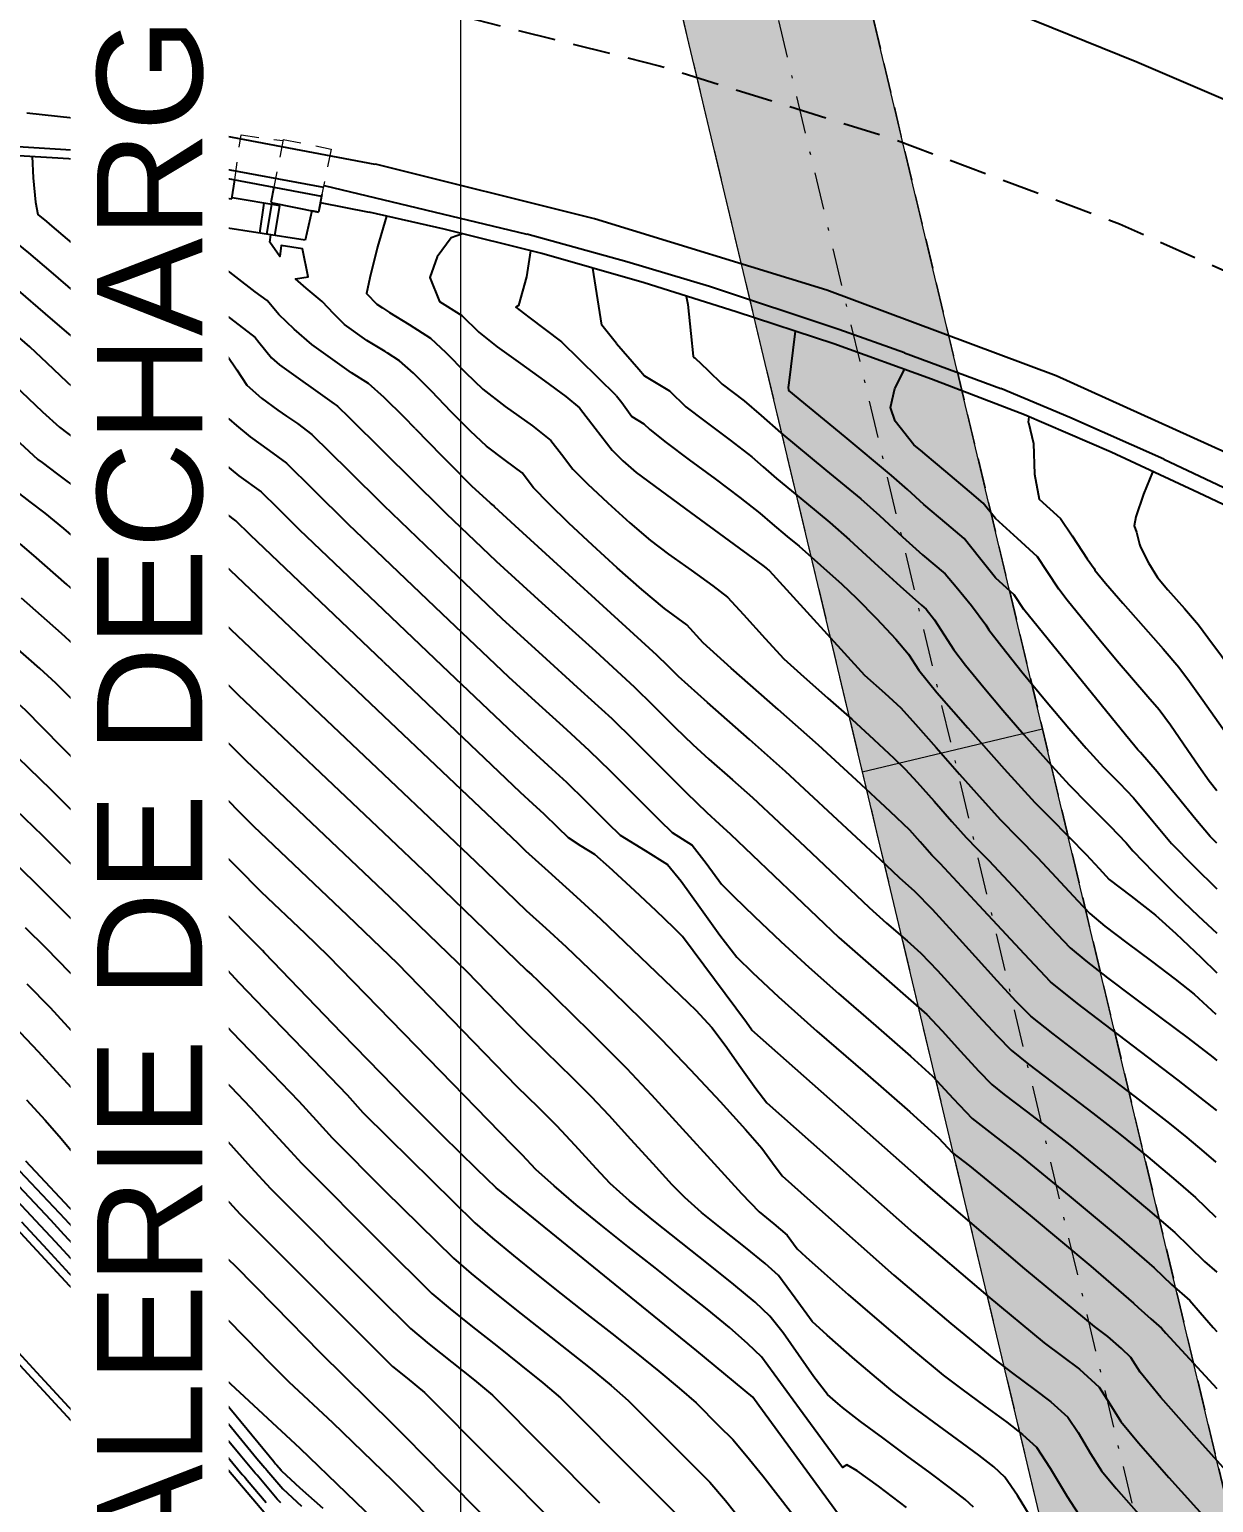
# Model space of a CAD drawing. Extents: x 61466 to 63015, y 108404 to 110397.
# Drawn here: x 62435.67 to 62475.03, y 109155.34 to 109204.29 of the extents above; entities that cross this region are included whole.
import ezdxf
from ezdxf import colors
from ezdxf.entities.mleader import LeaderData, LeaderLine
from ezdxf.math import Vec2, Vec3

# ---------------------------------------------------------------- set-up
doc = ezdxf.new("R2010")
doc.units = 0
doc.header["$LTSCALE"] = 1.000015
doc.header["$MEASUREMENT"] = 0
for name, pattern in [('DOT', [0.55, 0.3, -0.25]), ('NASCOSTA', [9.525, 6.35, -3.175]), ('TRATTEGGIATA', [0.75, 0.5, -0.25]), ('TRATTEGGIATA2', [0.375, 0.25, -0.125]), ('TRATTOPUNTO2', [0.5, 0.25, -0.125, 0, -0.125])]:
    doc.linetypes.add(name, pattern=pattern)
for name, color, linetype in [('Bâti', 7, 'Continuous'), ('coordinate', 2, 'Continuous'), ('Couronnement', 7, 'Continuous'), ('curve livello 5m', 7, 'Continuous'), ('LIN010TR', 2, 'NASCOSTA'), ('LIN025CO', 7, 'Continuous'), ('Per+Mod Surf', 7, 'Continuous'), ('Strade', 7, 'Continuous'), ('TRATTCOLO-32', 255, 'Continuous')]:
    doc.layers.add(name, color=color, linetype=linetype)
doc.layers.add('Colori bordi', color=5, linetype='Continuous', plot=False)
doc.layers.add('no_plot', color=5, linetype='Continuous', plot=False)
doc.layers.add('LINCOLOVERDE-025', color=80, linetype='Continuous', lineweight=25)
doc.layers.add('LINE035', color=1, linetype='Continuous', lineweight=35)
doc.styles.add('ARIAL', font='arial.ttf')

# ---------------------------------------------------------------- blocks, each defined once
blk = doc.blocks.new('CONTORNO')
at = {"layer": 'Colori bordi', "lineweight": 0, "ltscale": 2}
blk.add_line((-2.996, -0.714), (2.996, 0.714), dxfattribs=at)
at = {"layer": 'Colori bordi', "lineweight": 0, "ltscale": 2, "flags": 128}
for points in [[(-22.578, 81.44), (16.586, -82.868), (15.866, -82.007), (19.27, -96.287), (18.407, -96.98), (19.153, -100.108)], [(28.44, -103.877), (26.165, -94.334), (26.165, -94.334), (25.446, -93.474), (-6.877, 42.135)]]:
    blk.add_lwpolyline(points, dxfattribs=at)

msp = doc.modelspace()

# ---------------------------------------------------------------- hatches: boundary and pattern name
at = {"layer": 'LINCOLOVERDE-025', "linetype": 'Continuous', "lineweight": 0}
h = msp.add_hatch(color=256, dxfattribs=at)
h.dxf.hatch_style = 1
h.paths.add_polyline_path([(62469.347, 109181.053), (62466.351, 109180.339), (62478.858, 109127.863), (62481.854, 109128.577)])
h.paths.add_polyline_path([(62466.351, 109180.339), (62463.354, 109179.625), (62475.862, 109127.149), (62478.858, 109127.863)])
h.paths.add_polyline_path([(62454.447, 109230.282), (62451.45, 109229.568), (62463.354, 109179.625), (62466.351, 109180.339)])
h.paths.add_polyline_path([(62457.443, 109230.996), (62454.447, 109230.282), (62466.351, 109180.339), (62469.347, 109181.053)])

# ---------------------------------------------------------------- linework, layer by layer
at = {"layer": 'Bâti', "linetype": 'Continuous'}
for p, q in [((62442.406, 109198.657), (62442.496, 109199.292)), ((62443.795, 109199.049), (62443.694, 109198.542)), ((62445.471, 109199.108), (62452.208, 109197.492)), ((62441.983, 109197.727), (62442.135, 109198.699)), ((62442.135, 109198.699), (62442.406, 109198.657)), ((62443.992, 109198.427), (62442.411, 109198.692)), ((62443.327, 109197.521), (62443.48, 109198.513)), ((62443.569, 109197.487), (62443.736, 109198.47)), ((62443.694, 109198.542), (62445.279, 109198.22)), ((62443.825, 109197.443), (62443.992, 109198.427)), ((62445.397, 109198.802), (62445.279, 109198.22)), ((62445.34, 109198.544), (62446.968, 109198.214)), ((62445.065, 109198.264), (62444.844, 109197.288)), ((62449.463, 109197.651), (62446.968, 109198.214)), ((62444.844, 109197.288), (62441.983, 109197.727)), ((62452.702, 109196.841), (62449.463, 109197.651)), ((62455.527, 109196.569), (62452.208, 109197.492)), ((62456.109, 109195.87), (62452.702, 109196.841)), ((62458.277, 109195.745), (62455.527, 109196.569)), ((62459.162, 109194.911), (62456.109, 109195.87)), ((62462.579, 109194.315), (62458.277, 109195.745)), ((62462.409, 109193.84), (62459.162, 109194.911)), ((62464.761, 109193.547), (62462.579, 109194.315)), ((62465.657, 109192.669), (62462.409, 109193.84)), ((62464.761, 109193.547), (62467.958, 109192.358)), ((62468.753, 109191.482), (62465.657, 109192.669)), ((62470.259, 109191.391), (62467.958, 109192.358)), ((62471.632, 109190.246), (62468.753, 109191.482)), ((62473.379, 109190.015), (62470.259, 109191.391)), ((62474.532, 109188.892), (62471.632, 109190.246)), ((62473.379, 109190.015), (62476.909, 109188.343)), ((62477.316, 109187.568), (62474.532, 109188.892)), ((62443.681, 109150.889), (62427.582, 109168.294)), ((62428.016, 109168.242), (62435.91, 109159.672)), ((62435.91, 109159.672), (62443.657, 109151.297))]:
    msp.add_line(p, q, dxfattribs=at)
at = {"layer": 'coordinate', "linetype": 'Continuous', "lineweight": 0}
msp.add_line((62450, 109333.555), (62450, 108959.046), dxfattribs=at)
at = {"layer": 'Couronnement', "linetype": 'Continuous'}
for p, q in [((62441.599, 109200.854), (62435.588, 109201.508)), ((62447.171, 109199.806), (62441.599, 109200.854)), ((62432.906, 109200.545), (62437.954, 109200.24)), ((62432.888, 109200.246), (62437.918, 109199.942)), ((62437.918, 109199.942), (62441.684, 109199.444)), ((62437.954, 109200.24), (62441.723, 109199.742)), ((62441.684, 109199.444), (62445.387, 109198.751)), ((62441.739, 109199.739), (62445.446, 109199.045))]:
    msp.add_line(p, q, dxfattribs=at)
at = {"layer": 'curve livello 5m', "color": 2, "flags": 128}
for points in [[(62425.209, 109200.084), (62425.303, 109199.443), (62425.618, 109198.741), (62425.929, 109198.413), (62426.521, 109197.855), (62427.216, 109197.234), (62427.216, 109197.234), (62432.928, 109192.679), (62433.982, 109191.847), (62434.62, 109191.259), (62435.355, 109190.556), (62435.955, 109190.006), (62435.955, 109190.006), (62436.1, 109189.897)], [(62435.76, 109200.073), (62435.799, 109199.361), (62435.875, 109198.547), (62435.95, 109198.139), (62435.95, 109198.139), (62436.237, 109197.908), (62436.418, 109197.753), (62437.442, 109196.894), (62438.4, 109196.099), (62439.145, 109195.487), (62439.533, 109195.179), (62439.533, 109195.179), (62440.049, 109194.838), (62440.787, 109194.381), (62441.559, 109193.903), (62442.181, 109193.501), (62442.181, 109193.501), (62442.243, 109193.456), (62442.565, 109192.977), (62442.9, 109192.47), (62442.9, 109192.47), (62443.389, 109192.041), (62443.933, 109191.643), (62444.215, 109191.446)], [(62450.074, 109197.498), (62449.697, 109197.367), (62449.223, 109196.74), (62448.983, 109196.046), (62448.983, 109196.046), (62449.299, 109195.251), (62450.042, 109194.787), (62450.611, 109194.228), (62451.218, 109193.75), (62451.992, 109193.187), (62452.798, 109192.612), (62453.5, 109192.096), (62453.961, 109191.714), (62453.961, 109191.714), (62454.48, 109191.043), (62455.042, 109190.307), (62455.042, 109190.307), (62455.403, 109189.956), (62455.846, 109189.566), (62455.846, 109189.566), (62457.652, 109188.236), (62460.047, 109186.48), (62460.047, 109186.48), (62460.208, 109186.358), (62460.214, 109186.352), (62460.223, 109186.345), (62460.229, 109186.34), (62460.261, 109186.311), (62460.38, 109186.183), (62463.435, 109182.835), (62464.106, 109182.24), (62464.635, 109181.747), (62465.129, 109181.211), (62465.818, 109180.433), (62466.591, 109179.55), (62467.34, 109178.701), (62467.955, 109178.023), (62467.955, 109178.023), (62468.535, 109177.433), (62469.182, 109176.775), (62469.182, 109176.775), (62469.798, 109176.116), (62470.506, 109175.348), (62470.917, 109174.914), (62470.917, 109174.914), (62471.423, 109174.499), (62472.15, 109173.945), (62472.972, 109173.331), (62473.759, 109172.735), (62474.385, 109172.235), (62474.385, 109172.235), (62475.109, 109171.565)], [(62475.143, 109178.986), (62474.887, 109179.311), (62474.542, 109179.804), (62474.04, 109180.541), (62473.604, 109181.171), (62473.222, 109181.685), (62472.854, 109182.117), (62472.304, 109182.749), (62471.835, 109183.295), (62471.835, 109183.295), (62471.235, 109184.019), (62470.648, 109184.735), (62470.168, 109185.331), (62469.886, 109185.695), (62469.506, 109186.277), (62469.18, 109186.769), (62468.512, 109187.378), (62467.783, 109188.035), (62467.372, 109188.551), (62466.923, 109188.938), (62466.131, 109189.598), (62465.45, 109190.174), (62465.36, 109190.255), (62465.073, 109190.492), (62464.454, 109191.271), (62464.301, 109191.727), (62464.444, 109192.357), (62464.764, 109192.991)], [(62444.215, 109191.446), (62444.579, 109191.192), (62445.055, 109190.837), (62445.055, 109190.837), (62446.268, 109189.645), (62447.443, 109188.484)], [(62436.1, 109189.897), (62436.611, 109189.51), (62437.344, 109188.96), (62437.344, 109188.96), (62438.241, 109188.209), (62439.476, 109187.149), (62439.476, 109187.149), (62440.149, 109186.557), (62440.609, 109186.142), (62440.609, 109186.142), (62441.105, 109185.644), (62441.785, 109184.945), (62442.373, 109184.351), (62442.373, 109184.351), (62447.443, 109179.544)], [(62463.203, 109154.086), (62459.92, 109158.562), (62459.716, 109158.84), (62457.86, 109160.38), (62451.188, 109165.804), (62450.541, 109166.423), (62449.42, 109167.526), (62448.161, 109168.782), (62447.795, 109169.159), (62446.058, 109170.94), (62443.491, 109173.605), (62443.419, 109173.684), (62440.39, 109176.746), (62435.533, 109181.678), (62435.157, 109182.013), (62431.394, 109185.173), (62429.825, 109186.494), (62428.69, 109187.389), (62427.817, 109188.086), (62427.61, 109188.276)], [(62447.443, 109188.484), (62449.383, 109186.619)], [(62449.383, 109186.619), (62451.392, 109184.705), (62451.392, 109184.705), (62452.595, 109183.606), (62454.006, 109182.329), (62455.029, 109181.39), (62455.029, 109181.39), (62455.765, 109180.671), (62456.651, 109179.786), (62457.516, 109178.922), (62458.189, 109178.268), (62458.189, 109178.268), (62458.605, 109177.899), (62458.973, 109177.556), (62462.581, 109174.122), (62463.283, 109173.498), (62464.16, 109172.737), (62464.976, 109172.026), (62465.498, 109171.555), (62465.498, 109171.555), (62466.014, 109171.016), (62466.627, 109170.339), (62467.216, 109169.69), (62467.661, 109169.234), (62467.661, 109169.234), (62468.074, 109168.905), (62468.804, 109168.347), (62469.611, 109167.732), (62470.252, 109167.233), (62470.252, 109167.233), (62471.543, 109166.178), (62472.838, 109165.096), (62473.748, 109164.31), (62473.748, 109164.31), (62474.225, 109163.85), (62474.737, 109163.354), (62474.737, 109163.354), (62475.143, 109162.998)], [(62447.443, 109179.544), (62449.383, 109177.705)], [(62449.383, 109177.705), (62450.498, 109176.647), (62452.187, 109175.013), (62452.834, 109174.423), (62453.513, 109173.806), (62453.513, 109173.806), (62455.067, 109172.323), (62455.067, 109172.323), (62456.023, 109171.388), (62456.672, 109170.741), (62456.672, 109170.741), (62457.645, 109169.722), (62458.633, 109168.664), (62459.477, 109167.738), (62460.023, 109167.114), (62460.023, 109167.114), (62460.375, 109166.629), (62460.692, 109166.198), (62460.692, 109166.198), (62461.937, 109165.095), (62464.411, 109162.903), (62466.297, 109161.297), (62467.726, 109160.113), (62467.726, 109160.113), (62468.349, 109159.643), (62469.085, 109159.103), (62469.627, 109158.69), (62469.627, 109158.69), (62470.191, 109158.177), (62470.53, 109157.667), (62470.939, 109156.974), (62471.313, 109156.396), (62471.313, 109156.396), (62471.796, 109155.814), (62472.625, 109154.871)], [(62435.586, 109172.583), (62436.358, 109171.788), (62436.358, 109171.788), (62437.184, 109170.893), (62438.259, 109169.711), (62439.184, 109168.706), (62439.184, 109168.706), (62439.818, 109168.048), (62440.754, 109167.028), (62441.843, 109165.829), (62442.668, 109164.934), (62442.668, 109164.934), (62447.744, 109159.862)], [(62435.128, 109166.054), (62436.37, 109164.736), (62436.814, 109164.254), (62437.26, 109163.771), (62438.443, 109162.514), (62438.912, 109162.006), (62439.27, 109161.584), (62439.315, 109161.531), (62439.338, 109161.505), (62439.36, 109161.478), (62439.45, 109161.372), (62440.762, 109159.78), (62440.92, 109159.594), (62440.999, 109159.501), (62441.039, 109159.454), (62441.078, 109159.408), (62441.236, 109159.221), (62441.395, 109159.035), (62441.434, 109158.988), (62441.474, 109158.942), (62441.553, 109158.849), (62441.711, 109158.662), (62441.79, 109158.568), (62443.236, 109156.809), (62443.302, 109156.731), (62443.434, 109156.575), (62443.5, 109156.498), (62443.533, 109156.459), (62443.566, 109156.42), (62443.831, 109156.108), (62443.897, 109156.03), (62443.964, 109155.951), (62444.03, 109155.875), (62444.096, 109155.803), (62444.721, 109155.227)], [(62447.744, 109159.862), (62448.225, 109159.471), (62448.809, 109158.996), (62448.809, 109158.996), (62453.306, 109154.484), (62456.029, 109151.773), (62456.516, 109151.162), (62457.013, 109150.539), (62457.013, 109150.539), (62458.328, 109149.201), (62459.562, 109147.946), (62460.102, 109147.289), (62460.774, 109146.469), (62460.774, 109146.469), (62462.187, 109144.826), (62463.53, 109143.266), (62465.643, 109140.809), (62465.854, 109140.563), (62466.049, 109140.336), (62467.663, 109138.632)]]:
    msp.add_lwpolyline(points, dxfattribs=at)
at = {"layer": 'LIN010TR', "linetype": 'TRATTOPUNTO2', "lineweight": 0, "ltscale": 5, "flags": 128}
msp.add_lwpolyline([(62455.145, 109227.352), (62484.936, 109102.366)], dxfattribs=at)
at = {"layer": 'LIN025CO', "linetype": 'TRATTEGGIATA', "lineweight": 0, "ltscale": 2}
for p, q in [((62445.642, 109280.503), (62491.953, 109086.211)), ((62439.65, 109279.075), (62483.092, 109096.816))]:
    msp.add_line(p, q, dxfattribs=at)
at = {"layer": 'LIN025CO', "linetype": 'DOT', "lineweight": 0, "ltscale": 2}
for p, q in [((62442.496, 109199.292), (62442.707, 109200.785)), ((62442.707, 109200.785), (62444.097, 109200.599)), ((62444.111, 109200.638), (62443.795, 109199.049)), ((62444.111, 109200.638), (62445.704, 109200.314)), ((62445.704, 109200.314), (62445.397, 109198.802))]:
    msp.add_line(p, q, dxfattribs=at)
at = {"layer": 'no_plot'}
for p, q in [((62443.175, 109195.568), (62441.346, 109196.994)), ((62454.696, 109194.466), (62454.406, 109196.356)), ((62441.346, 109195.465), (62443.175, 109194.057)), ((62455.193, 109193.858), (62454.696, 109194.466)), ((62455.193, 109192.112), (62453.364, 109193.915))]:
    msp.add_line(p, q, dxfattribs=at)
at = {"layer": 'no_plot', "flags": 128}
for points in [[(62427.076, 109200.222), (62427.22, 109199.128), (62427.235, 109199.012), (62427.239, 109198.938), (62428.202, 109198.182), (62433.776, 109193.736), (62434.073, 109193.502), (62434.679, 109192.95), (62435.4, 109192.262), (62436.107, 109191.589), (62436.671, 109191.079), (62437.185, 109190.685), (62437.81, 109190.223)], [(62433.091, 109200.234), (62433.111, 109200.189), (62433.264, 109199.669), (62433.266, 109198.938), (62433.195, 109198.843), (62434.082, 109198.128), (62435.647, 109196.867), (62436.384, 109196.235), (62437.191, 109195.542), (62437.9, 109194.948), (62438.502, 109194.451), (62438.817, 109194.198), (62439.472, 109193.781), (62440.2, 109193.322), (62440.95, 109192.788), (62441.387, 109192.445), (62441.82, 109191.796), (62442.297, 109191.35), (62442.559, 109191.129)], [(62438.192, 109199.906), (62438.207, 109199.752), (62438.616, 109197.841), (62438.706, 109197.435), (62438.991, 109197.153), (62439.562, 109196.681), (62440.248, 109196.16), (62440.799, 109195.81), (62441.346, 109195.465)], [(62441.346, 109196.994), (62441.215, 109197.197), (62441.172, 109197.652), (62441.203, 109197.858), (62441.09, 109198.558), (62440.873, 109199.294), (62440.873, 109199.294), (62440.709, 109199.573)], [(62447.541, 109198.085), (62447.239, 109197.062), (62446.984, 109196.032), (62446.882, 109195.514), (62447.223, 109195.166), (62447.405, 109195.036), (62447.645, 109194.888)], [(62447.559, 109193.545), (62447.495, 109193.585), (62446.892, 109193.959), (62446.892, 109193.959), (62446.142, 109194.492), (62445.795, 109194.844), (62445.401, 109195.247), (62445.401, 109195.247), (62444.877, 109195.69), (62444.518, 109196.004), (62444.518, 109196.004), (62444.938, 109196.071), (62444.75, 109197.003), (62444.039, 109197.117), (62444.001, 109196.742), (62443.665, 109197.223), (62443.701, 109197.463), (62443.701, 109197.464)], [(62452.324, 109196.936), (62452.196, 109196.068), (62451.932, 109195.117), (62451.846, 109195.058), (62452.278, 109194.733), (62453.364, 109193.915)], [(62434.994, 109195.876), (62435.057, 109195.825), (62436.444, 109194.636), (62437.963, 109193.331), (62438.102, 109193.216), (62438.219, 109193.142), (62439.218, 109192.439), (62440.074, 109191.807), (62440.531, 109191.435), (62440.739, 109191.123), (62441.032, 109190.838)], [(62447.465, 109192.066), (62446.946, 109192.528), (62446.946, 109192.528), (62446.379, 109192.882), (62445.677, 109193.381), (62445.062, 109193.818), (62444.471, 109194.328), (62443.959, 109194.817), (62443.959, 109194.817), (62443.58, 109195.284), (62443.175, 109195.568)], [(62457.5, 109195.433), (62457.561, 109195.156), (62457.655, 109194.183), (62457.739, 109193.434), (62457.773, 109193.394), (62457.792, 109193.383), (62458.222, 109192.972), (62458.703, 109192.505), (62459.431, 109191.951), (62459.996, 109191.458), (62460.652, 109190.882), (62462.143, 109189.65), (62463.308, 109188.689), (62463.925, 109188.136), (62464.699, 109187.43), (62465.364, 109186.832), (62466.108, 109186.204), (62466.482, 109185.774), (62466.983, 109185.144), (62467.462, 109184.505), (62467.563, 109184.346), (62467.994, 109183.785), (62468.664, 109182.95), (62469.449, 109181.994), (62470.223, 109181.071), (62470.802, 109180.41), (62471.38, 109179.774), (62471.902, 109179.244), (62472.372, 109178.764), (62473.028, 109177.971), (62473.638, 109177.239), (62474.373, 109176.485), (62475.143, 109175.734)], [(62447.645, 109194.888), (62448.296, 109194.484), (62449.01, 109194.034), (62449.517, 109193.555), (62450.167, 109192.888), (62450.74, 109192.335), (62451.492, 109191.761), (62452.39, 109191.118), (62453.006, 109190.634), (62453.358, 109190.179), (62453.738, 109189.682), (62454.222, 109189.19), (62454.894, 109188.556), (62455.631, 109187.891), (62456.315, 109187.306), (62456.915, 109186.852), (62457.667, 109186.318), (62458.385, 109185.808), (62458.879, 109185.422), (62459.414, 109184.855), (62460.125, 109184.049), (62460.749, 109183.373), (62461.299, 109182.879), (62462.217, 109182.072), (62463.005, 109181.372), (62463.746, 109180.693), (62464.405, 109180.08), (62464.785, 109179.715), (62465.184, 109179.279), (62465.742, 109178.645), (62466.329, 109177.977), (62466.814, 109177.439), (62467.168, 109177.079), (62467.564, 109176.677), (62468.523, 109175.649), (62469.626, 109174.455), (62470.266, 109173.778), (62470.784, 109173.343), (62471.508, 109172.781), (62472.365, 109172.135), (62473.282, 109171.45), (62474.187, 109170.77), (62475.006, 109170.14), (62475.143, 109170.03)], [(62439.515, 109190.549), (62438.905, 109191.011), (62438.023, 109191.663), (62437.386, 109192.152), (62437.386, 109192.152), (62436.929, 109192.572), (62436.261, 109193.203), (62435.683, 109193.74), (62435.683, 109193.74), (62435.111, 109194.239), (62434.994, 109194.338)], [(62443.175, 109194.057), (62443.3, 109193.904), (62443.724, 109193.377), (62443.981, 109193.144), (62445.806, 109191.848), (62445.866, 109191.805), (62445.914, 109191.775), (62445.919, 109191.771)], [(62475.143, 109177.254), (62474.924, 109177.477), (62474.924, 109177.477), (62474.44, 109178.039), (62473.81, 109178.816), (62473.159, 109179.62), (62472.61, 109180.267), (62472.61, 109180.267), (62472.521, 109180.357), (62472.417, 109180.474), (62472.107, 109180.856), (62468.724, 109185.02), (62468.408, 109185.502), (62467.782, 109186.069), (62467.252, 109186.737), (62466.74, 109187.378), (62466.74, 109187.378), (62466.164, 109187.867), (62465.407, 109188.503), (62465.407, 109188.503), (62464.857, 109189), (62464.334, 109189.472), (62464.334, 109189.472), (62462.784, 109190.752), (62460.911, 109192.299), (62460.908, 109192.418), (62460.913, 109192.464), (62461.137, 109194.26)], [(62475.143, 109168.372), (62473.854, 109169.375), (62472.1, 109170.712), (62470.512, 109171.925), (62469.615, 109172.642), (62469.615, 109172.642), (62468.745, 109173.561), (62467.248, 109175.183), (62465.945, 109176.579), (62465.945, 109176.579), (62465.673, 109176.856), (62465.283, 109177.293), (62464.936, 109177.682), (62464.936, 109177.682), (62464.288, 109178.303), (62463.166, 109179.348), (62461.905, 109180.504), (62461.905, 109180.504), (62460.562, 109181.696), (62458.999, 109183.071), (62458.063, 109183.912), (62458.063, 109183.912), (62457.523, 109184.503), (62456.783, 109185.047), (62456.035, 109185.68), (62455.215, 109186.402), (62454.385, 109187.156), (62453.604, 109187.887), (62452.933, 109188.539), (62452.433, 109189.056), (62452.433, 109189.056), (62452.051, 109189.553), (62451.5, 109189.971), (62450.868, 109190.441), (62450.868, 109190.441), (62450.33, 109190.945), (62449.692, 109191.59), (62449.035, 109192.266), (62448.437, 109192.866), (62447.978, 109193.281), (62447.978, 109193.281), (62447.559, 109193.545)], [(62455.193, 109193.858), (62455.926, 109193.006), (62456.121, 109192.781), (62456.944, 109192.287), (62457.497, 109191.753), (62458.121, 109191.269), (62458.971, 109190.638), (62459.69, 109190.087), (62460.067, 109189.757), (62460.506, 109189.372), (62461.503, 109188.549), (62462.282, 109187.906), (62462.929, 109187.329), (62463.762, 109186.57), (62464.615, 109185.794), (62465.321, 109185.162), (62465.476, 109185.031), (62465.758, 109184.677), (62466.083, 109184.17), (62466.402, 109183.671), (62466.79, 109183.172), (62467.393, 109182.429), (62468.03, 109181.667), (62468.726, 109180.866), (62469.544, 109179.949), (62470.238, 109179.19), (62470.861, 109178.553), (62471.598, 109177.816), (62472.134, 109177.262), (62472.351, 109177.001), (62473.034, 109176.294), (62473.769, 109175.563), (62474.517, 109174.843), (62475.143, 109174.26)], [(62448.496, 109191.033), (62448.133, 109191.406), (62447.465, 109192.066)], [(62455.193, 109192.112), (62455.362, 109191.898), (62455.692, 109191.433), (62456.097, 109191.19), (62456.292, 109191.002), (62456.837, 109190.568), (62457.604, 109189.992), (62458.465, 109189.354), (62459.289, 109188.737), (62459.949, 109188.222), (62460.36, 109187.862), (62460.863, 109187.447), (62461.256, 109187.123), (62461.972, 109186.493), (62462.68, 109185.854), (62463.168, 109185.396), (62463.828, 109184.722), (62464.468, 109184.033), (62464.896, 109183.536), (62464.896, 109183.536), (62465.241, 109182.996), (62465.837, 109182.263), (62466.865, 109181.081), (62468.072, 109179.727), (62469.097, 109178.607), (62469.576, 109178.116), (62470.238, 109177.448), (62470.801, 109176.873), (62471.236, 109176.406), (62471.569, 109176.05), (62472.294, 109175.487), (62473.102, 109174.865), (62473.785, 109174.248), (62474.624, 109173.448), (62475.143, 109172.947)], [(62445.919, 109191.771), (62446.301, 109191.395), (62447.443, 109190.269)], [(62442.559, 109191.129), (62443.01, 109190.751), (62443.639, 109190.298), (62444.215, 109189.881), (62445.091, 109189.019), (62446.272, 109187.852), (62447.443, 109186.736)], [(62448.496, 109191.033), (62449.383, 109190.124)], [(62468.891, 109191.423), (62468.873, 109191.236), (62468.881, 109191.233), (62469.052, 109190.531), (62469.085, 109189.51), (62469.236, 109188.685), (62469.951, 109188.037), (62470.333, 109187.459), (62470.828, 109186.702), (62471.061, 109186.379), (62471.091, 109186.326), (62471.439, 109185.893), (62472.017, 109185.23), (62472.699, 109184.459), (62473.36, 109183.706), (62473.875, 109183.095), (62474.229, 109182.628), (62474.68, 109182.009), (62475.339, 109181.063), (62476.143, 109179.884), (62476.617, 109179.189)], [(62447.443, 109183.274), (62443.013, 109187.493), (62443.013, 109187.493), (62442.533, 109187.967), (62442.252, 109188.17), (62441.263, 109189.037), (62439.978, 109190.168), (62439.653, 109190.444), (62439.515, 109190.549)], [(62441.032, 109190.838), (62441.168, 109190.707), (62441.868, 109190.091), (62442.631, 109189.46), (62443.374, 109188.924), (62443.914, 109188.392), (62444.642, 109187.672), (62447.443, 109185.005)], [(62437.81, 109190.223), (62437.895, 109190.16), (62438.498, 109189.702), (62439.68, 109188.714), (62441.306, 109187.318), (62441.624, 109187.035), (62442.12, 109186.532), (62447.443, 109181.485)], [(62447.443, 109190.269), (62449.383, 109188.355)], [(62475.124, 109166.649), (62474.723, 109166.995), (62474.153, 109167.472), (62473.583, 109167.937), (62473.583, 109167.937), (62472.44, 109168.828), (62471.002, 109169.924), (62469.7, 109170.919), (62468.964, 109171.506), (62468.964, 109171.506), (62468.473, 109171.995), (62467.837, 109172.681), (62467.119, 109173.476), (62466.382, 109174.293), (62465.69, 109175.045), (62465.106, 109175.644), (62465.106, 109175.644), (62464.59, 109176.098), (62463.952, 109176.706), (62460.805, 109179.635), (62459.613, 109180.696), (62458.216, 109181.924), (62457.252, 109182.787), (62457.252, 109182.787), (62456.9, 109183.135), (62456.528, 109183.502), (62456.528, 109183.502), (62451.815, 109187.798), (62451.129, 109188.43), (62451.097, 109188.473), (62450.996, 109188.548), (62450.38, 109189.119), (62449.655, 109189.844), (62449.383, 109190.124)], [(62434.528, 109189.597), (62434.58, 109189.548), (62435.24, 109188.934), (62435.689, 109188.594), (62436.189, 109188.218), (62436.803, 109187.705), (62437.647, 109186.981), (62438.423, 109186.3), (62439.144, 109185.659), (62439.594, 109185.249), (62440.185, 109184.66), (62441.021, 109183.803), (62441.902, 109182.899), (62442.626, 109182.17), (62447.443, 109177.603)], [(62473.004, 109189.578), (62472.701, 109188.849), (62472.45, 109188.1), (62472.398, 109187.801), (62472.473, 109187.584), (62472.555, 109187.278), (62472.576, 109187.188), (62472.608, 109187.091), (62472.871, 109186.572), (62473.166, 109186.084), (62473.517, 109185.665), (62474.065, 109185.045), (62474.528, 109184.504), (62474.848, 109184.086), (62475.303, 109183.473), (62475.757, 109182.848), (62476.219, 109182.185), (62476.777, 109181.367), (62477.237, 109180.693)], [(62449.383, 109188.355), (62449.53, 109188.21), (62451.191, 109186.628), (62452.708, 109185.241), (62454.488, 109183.631), (62455.778, 109182.446), (62456.407, 109181.829), (62457.137, 109181.098), (62457.72, 109180.528), (62458.259, 109180.046), (62459.039, 109179.359), (62459.705, 109178.767), (62461.462, 109177.131), (62463.585, 109175.11), (62464.166, 109174.597), (62464.847, 109174.006), (62465.302, 109173.6), (62465.86, 109173.022), (62466.526, 109172.292), (62467.214, 109171.529), (62467.838, 109170.849), (62468.312, 109170.37), (62468.887, 109169.912), (62469.903, 109169.135), (62471.025, 109168.28), (62471.918, 109167.585), (62472.848, 109166.825), (62473.781, 109166.045), (62474.436, 109165.48), (62475.113, 109164.826)], [(62469.033, 109154.719), (62468.519, 109155.578), (62468.101, 109156.188), (62468.101, 109156.188), (62467.73, 109156.525), (62467.228, 109156.915), (62466.525, 109157.436), (62465.737, 109158.014), (62464.982, 109158.572), (62464.376, 109159.035), (62464.376, 109159.035), (62463.832, 109159.486), (62463.113, 109160.098), (62463.113, 109160.098), (62462.19, 109160.905), (62461.696, 109161.353), (62461.696, 109161.353), (62461.128, 109162.13), (62460.573, 109162.884), (62460.573, 109162.884), (62460.132, 109163.286), (62459.476, 109163.819), (62458.73, 109164.409), (62458.015, 109164.985), (62457.454, 109165.473), (62457.454, 109165.473), (62457.042, 109165.901), (62456.406, 109166.594), (62455.668, 109167.408), (62454.946, 109168.198), (62454.362, 109168.821), (62454.362, 109168.821), (62453.736, 109169.443), (62452.832, 109170.326), (62452.061, 109171.088), (62452.061, 109171.088), (62451.226, 109171.947), (62450.224, 109172.975), (62447.666, 109175.451), (62442.879, 109179.989), (62441.852, 109181.023), (62440.603, 109182.305), (62439.417, 109183.521), (62438.579, 109184.357), (62438.579, 109184.357), (62437.941, 109184.938), (62436.918, 109185.847), (62435.817, 109186.812), (62435.817, 109186.812), (62435.364, 109187.201)], [(62447.443, 109186.736), (62449.383, 109184.888)], [(62467.055, 109155.193), (62466.782, 109155.442), (62466.294, 109155.824), (62465.619, 109156.327), (62464.84, 109156.899), (62464.04, 109157.487), (62463.299, 109158.037), (62462.701, 109158.496), (62462.701, 109158.496), (62462.464, 109158.695), (62462.199, 109158.931), (62461.742, 109159.514), (62461.232, 109160.252), (62460.728, 109160.981), (62460.288, 109161.536), (62460.288, 109161.536), (62459.797, 109161.996), (62459.09, 109162.588), (62458.243, 109163.267), (62457.332, 109163.987), (62456.434, 109164.704), (62455.624, 109165.371), (62454.979, 109165.943), (62454.979, 109165.943), (62454.509, 109166.441), (62453.812, 109167.208), (62453.206, 109167.861), (62453.206, 109167.861), (62452.594, 109168.466), (62451.888, 109169.16), (62451.888, 109169.16), (62450.082, 109171.018), (62447.916, 109173.239), (62446.25, 109174.852), (62443.132, 109177.808), (62441.803, 109179.147), (62440.185, 109180.807), (62438.649, 109182.382), (62437.563, 109183.464), (62437.563, 109183.464), (62436.737, 109184.216), (62435.413, 109185.394)], [(62447.443, 109185.005), (62449.383, 109183.157)], [(62449.383, 109184.888), (62451.594, 109182.782), (62452.482, 109181.97), (62453.524, 109181.027), (62454.28, 109180.334), (62454.976, 109179.651), (62455.838, 109178.787), (62456.612, 109178.013), (62457.043, 109177.603), (62457.708, 109177.191), (62458.164, 109176.59), (62458.682, 109175.889), (62459.072, 109175.493), (62459.775, 109174.816), (62460.655, 109173.986), (62461.576, 109173.134), (62462.568, 109172.253), (62463.805, 109171.178), (62464.957, 109170.175), (62465.694, 109169.51), (62466.38, 109168.771), (62467.01, 109168.099), (62467.705, 109167.558), (62468.586, 109166.88), (62470.238, 109165.531), (62471.895, 109164.146), (62473.059, 109163.141), (62473.634, 109162.586), (62474.242, 109162.053), (62474.584, 109161.66), (62475.021, 109161.156), (62475.143, 109161.021)], [(62464.822, 109155.174), (62463.894, 109155.888), (62463.19, 109156.396), (62462.848, 109156.593), (62462.848, 109156.593), (62462.701, 109156.508), (62461.273, 109158.454), (62460.002, 109160.188), (62459.553, 109160.62), (62458.94, 109161.154), (62458.198, 109161.766), (62457.364, 109162.435), (62456.475, 109163.139), (62455.569, 109163.855), (62454.681, 109164.563), (62453.85, 109165.24), (62453.111, 109165.864), (62452.503, 109166.413), (62452.503, 109166.413), (62452.051, 109166.901), (62451.715, 109167.233), (62448.938, 109170.088), (62445.608, 109173.504), (62444.834, 109174.254), (62443.385, 109175.627), (62441.753, 109177.271), (62439.767, 109179.309), (62437.881, 109181.242), (62436.548, 109182.571), (62436.548, 109182.571), (62436.014, 109183.059), (62435.204, 109183.779)], [(62447.443, 109183.274), (62449.383, 109181.426)], [(62449.383, 109183.157), (62451.795, 109180.859), (62452.369, 109180.335), (62453.042, 109179.725), (62453.53, 109179.278), (62454.162, 109178.655), (62454.887, 109177.928), (62455.315, 109177.514), (62456.139, 109177.008), (62456.883, 109176.54), (62457.34, 109175.99), (62457.961, 109175.121), (62458.618, 109174.193), (62459.185, 109173.466), (62459.708, 109172.952), (62460.572, 109172.146), (62461.852, 109171.009), (62463.45, 109169.62), (62464.938, 109168.324), (62465.89, 109167.466), (62466.359, 109166.963), (62466.921, 109166.528), (62468.934, 109164.884), (62470.952, 109163.197), (62472.371, 109161.972), (62472.531, 109161.818), (62472.951, 109161.451), (62473.302, 109161.142), (62473.448, 109160.973), (62475.143, 109159.131)], [(62447.443, 109181.485), (62449.383, 109179.646)], [(62476.042, 109155.744), (62474.479, 109157.48), (62473.287, 109158.836), (62472.593, 109159.672), (62472.593, 109159.672), (62472.281, 109160.166), (62471.979, 109160.459), (62471.523, 109160.856), (62471.523, 109160.856), (62471.076, 109161.191), (62468.762, 109163.108), (62465.709, 109165.708), (62465.709, 109165.708), (62465.257, 109166.107), (62459.687, 109171.043), (62459.504, 109171.294), (62457.384, 109174.153), (62457.09, 109174.444), (62456.504, 109175.004), (62455.801, 109175.664), (62455.801, 109175.664), (62454.945, 109176.453), (62454.465, 109176.879), (62454.465, 109176.879), (62454.017, 109177.157), (62453.587, 109177.425), (62453.587, 109177.425), (62453.235, 109177.77), (62452.781, 109178.221), (62452.781, 109178.221), (62452.411, 109178.559), (62451.997, 109178.936), (62451.997, 109178.936), (62449.383, 109181.426)], [(62435.274, 109180.11), (62436.39, 109179.036), (62438.094, 109177.331), (62440.072, 109175.314), (62442.007, 109173.305), (62442.63, 109172.625), (62443.764, 109171.443), (62445.106, 109170.06), (62446.232, 109168.886), (62446.761, 109168.308), (62447.596, 109167.468), (62450.476, 109164.634), (62451.067, 109164.122), (62451.76, 109163.549), (62452.529, 109162.93), (62453.348, 109162.28), (62454.191, 109161.617), (62455.03, 109160.956), (62455.841, 109160.313), (62456.596, 109159.703), (62457.27, 109159.145), (62457.835, 109158.652), (62458.592, 109157.893), (62459.05, 109157.437), (62459.514, 109156.893), (62460.048, 109156.229), (62460.631, 109155.484), (62461.238, 109154.696)], [(62449.383, 109179.646), (62451.914, 109177.246), (62452.167, 109177.001), (62452.913, 109176.318), (62453.857, 109175.466), (62454.657, 109174.735), (62457.574, 109171.951), (62457.828, 109171.701), (62458.358, 109171.127), (62458.801, 109170.538), (62459.322, 109169.799), (62459.819, 109169.097), (62460.189, 109168.621), (62463.597, 109165.601), (62465.06, 109164.305), (62467.53, 109162.202), (62469.401, 109160.652), (62470.016, 109160.193), (62470.575, 109159.773), (62471.236, 109159.172), (62471.582, 109158.627), (62471.953, 109158.034), (62472.541, 109157.325), (62473.552, 109156.175), (62474.878, 109154.703)], [(62435.212, 109178.366), (62436.105, 109177.507), (62437.467, 109176.144), (62439.048, 109174.532), (62440.595, 109172.926), (62441.158, 109172.311), (62441.768, 109171.645), (62442.669, 109170.707), (62443.734, 109169.609), (62444.628, 109168.677), (62445.207, 109168.043), (62445.738, 109167.465), (62447.489, 109165.703), (62449.765, 109163.464), (62450.361, 109162.951), (62451.076, 109162.366), (62451.869, 109161.734), (62452.699, 109161.081), (62453.526, 109160.429), (62454.308, 109159.805), (62455.006, 109159.233), (62455.579, 109158.738), (62457.27, 109157.041), (62458.295, 109156.021), (62458.807, 109155.414), (62459.409, 109154.653)], [(62447.443, 109177.603), (62448.978, 109176.148)], [(62435.151, 109176.621), (62435.82, 109175.978), (62436.84, 109174.957), (62438.024, 109173.749), (62439.183, 109172.547), (62439.687, 109172.001), (62440.343, 109171.279), (62440.907, 109170.666), (62441.574, 109169.97), (62442.363, 109169.157), (62443.025, 109168.467), (62443.58, 109167.862), (62444.225, 109167.152), (62444.715, 109166.621), (62447.382, 109163.938), (62449.053, 109162.294), (62449.658, 109161.779), (62450.4, 109161.182), (62451.208, 109160.544), (62452.011, 109159.91), (62452.739, 109159.322), (62453.322, 109158.824), (62455.949, 109156.188), (62457.54, 109154.605)], [(62448.978, 109176.148), (62449.082, 109176.049), (62452.207, 109173.024), (62452.37, 109172.876), (62452.56, 109172.695), (62454.32, 109170.973), (62455.517, 109169.781), (62456.351, 109168.892), (62457.381, 109167.764), (62458.434, 109166.603), (62459.341, 109165.614), (62459.93, 109165.003), (62460.422, 109164.598), (62460.859, 109164.232), (62461.194, 109163.776), (62461.484, 109163.504), (62462.09, 109162.963), (62462.889, 109162.259), (62463.762, 109161.5), (62465.064, 109160.391), (62466.051, 109159.574), (62466.666, 109159.106), (62467.428, 109158.546), (62468.159, 109158.008), (62468.678, 109157.608), (62469.146, 109157.182), (62469.607, 109156.488), (62470.164, 109155.544), (62470.673, 109154.758)], [(62435.535, 109174.449), (62436.213, 109173.77), (62437, 109172.967), (62437.77, 109172.167), (62438.435, 109171.447), (62439.301, 109170.495), (62440.045, 109169.686), (62440.735, 109168.97), (62441.421, 109168.258), (62441.421, 109168.258), (62442.167, 109167.445), (62443.034, 109166.491), (62443.691, 109165.778), (62447.275, 109162.173), (62448.341, 109161.124), (62448.956, 109160.61), (62449.716, 109160.008), (62450.47, 109159.41), (62451.065, 109158.91), (62454.627, 109155.336)], [(62434.971, 109171.381), (62435.963, 109170.33), (62437.17, 109169.009), (62438.23, 109167.815), (62438.371, 109167.642), (62441.069, 109164.358), (62441.422, 109163.927), (62441.851, 109163.528), (62441.916, 109163.774), (62442.503, 109163.215), (62443.817, 109161.881), (62445.34, 109160.329), (62447.744, 109157.961)], [(62435.579, 109168.722), (62436.193, 109168.05), (62436.732, 109167.443), (62437.847, 109166.084), (62439.064, 109164.602), (62440.321, 109163.071), (62441.005, 109162.372), (62441.571, 109161.846), (62441.847, 109161.651), (62441.881, 109161.779), (62442.187, 109161.487), (62442.873, 109160.791), (62443.667, 109159.981), (62444.3, 109159.348), (62445.743, 109158.002), (62447.744, 109156.075)], [(62435.156, 109166.565), (62436.85, 109164.767), (62437.09, 109164.506), (62437.332, 109164.245), (62438.947, 109162.528), (62439.22, 109162.233), (62439.428, 109161.987), (62439.454, 109161.956), (62439.467, 109161.941), (62439.481, 109161.926), (62439.533, 109161.864), (62441.328, 109159.686), (62441.403, 109159.598), (62441.441, 109159.553), (62441.46, 109159.531), (62441.478, 109159.509), (62441.554, 109159.42), (62441.629, 109159.332), (62441.648, 109159.309), (62441.667, 109159.287), (62441.704, 109159.243), (62441.78, 109159.154), (62441.817, 109159.11), (62443.796, 109156.701), (62443.816, 109156.678), (62443.856, 109156.631), (62443.875, 109156.608), (62443.885, 109156.596), (62443.895, 109156.585), (62443.975, 109156.491), (62443.994, 109156.468), (62444.014, 109156.444), (62444.034, 109156.421), (62444.054, 109156.4), (62444.66, 109155.834), (62445.424, 109155.157)], [(62435.542, 109166.696), (62437.33, 109164.797), (62437.366, 109164.758), (62437.403, 109164.719), (62439.452, 109162.542), (62439.528, 109162.459), (62439.586, 109162.39), (62439.594, 109162.382), (62439.597, 109162.377), (62439.601, 109162.373), (62439.616, 109162.356), (62441.424, 109160.162), (62441.842, 109159.773), (62441.845, 109159.784), (62442.048, 109159.58), (62444.657, 109157.145), (62447.744, 109154.184)], [(62444.026, 109155.329), (62443.913, 109155.459), (62443.8, 109155.591), (62443.688, 109155.724), (62443.238, 109156.255), (62443.181, 109156.321), (62443.125, 109156.387), (62443.013, 109156.52), (62442.788, 109156.784), (62442.676, 109156.917), (62441.763, 109158.027), (62441.643, 109158.17), (62441.401, 109158.454), (62441.281, 109158.596), (62441.22, 109158.667), (62441.16, 109158.738), (62440.919, 109159.022), (62440.678, 109159.306), (62440.618, 109159.377), (62440.558, 109159.448), (62440.437, 109159.59), (62440.197, 109159.874), (62439.367, 109160.881), (62439.239, 109161.031), (62439.208, 109161.068), (62439.176, 109161.106), (62439.112, 109161.18), (62438.604, 109161.78), (62437.939, 109162.501), (62437.189, 109163.297), (62436.538, 109164.002), (62435.889, 109164.706), (62435.1, 109165.543)], [(62435.409, 109164.675), (62436.262, 109163.75), (62437.118, 109162.823), (62437.434, 109162.487), (62438.296, 109161.553), (62438.954, 109160.777), (62439.036, 109160.68), (62439.078, 109160.632), (62439.119, 109160.583), (62439.283, 109160.389), (62439.631, 109159.968), (62439.954, 109159.586), (62440.116, 109159.396), (62440.197, 109159.3), (62440.278, 109159.205), (62440.602, 109158.823), (62440.926, 109158.442), (62441.007, 109158.346), (62441.088, 109158.251), (62441.25, 109158.06), (62441.574, 109157.678), (62441.736, 109157.486), (62442.115, 109157.025), (62442.274, 109156.838), (62442.591, 109156.464), (62442.75, 109156.277), (62442.829, 109156.183), (62442.909, 109156.09), (62443.544, 109155.341)], [(62447.744, 109157.961), (62448.166, 109157.541), (62449.475, 109156.213), (62450.778, 109154.892)], [(62447.744, 109156.075), (62448.459, 109155.35), (62449.243, 109154.556)]]:
    msp.add_lwpolyline(points, dxfattribs=at)
at = {"layer": 'Per+Mod Surf', "linetype": 'Continuous'}
for p, q in [((62441.983, 109197.727), (62442.135, 109198.699)), ((62442.135, 109198.699), (62442.406, 109198.657)), ((62445.353, 109198.533), (62445.279, 109198.22)), ((62445.065, 109198.264), (62444.844, 109197.288)), ((62445.279, 109198.22), (62445.065, 109198.264)), ((62444.844, 109197.288), (62441.983, 109197.727)), ((62430.015, 109170.091), (62438.073, 109161.389)), ((62438.073, 109161.389), (62444.21, 109154.167))]:
    msp.add_line(p, q, dxfattribs=at)
at = {"layer": 'Strade', "linetype": 'Continuous', "flags": 128}
for points in [[(62465.106, 109206.201), (62472.482, 109203.218), (62479.72, 109200.112), (62486.386, 109196.835), (62486.942, 109196.323), (62487.275, 109195.736), (62488.124, 109192.019), (62488.838, 109190.328), (62490.381, 109188.618), (62495.573, 109185.298), (62503.081, 109180.104), (62510.962, 109173.809), (62518.006, 109167.115), (62524.466, 109160.155), (62530.1, 109153.131), (62534.28, 109147.319), (62535.713, 109145.278), (62537.329, 109142.953), (62542.387, 109135.821), (62547.672, 109128.54), (62554.369, 109119.166), (62559.483, 109112.316), (62561.502, 109109.789)], [(62556.907, 109105.137), (62553.964, 109109.031), (62549.12, 109115.44), (62542.669, 109124.677), (62537.389, 109132.236), (62532.362, 109139.494), (62529.353, 109143.847), (62524.187, 109151.057), (62517.766, 109158.837), (62510.975, 109165.89), (62503.339, 109172.731), (62495.918, 109178.437), (62487.456, 109184.011), (62478.832, 109188.69), (62469.806, 109192.778), (62462.179, 109195.627), (62454.459, 109197.998), (62447.181, 109199.809)]]:
    msp.add_lwpolyline(points, dxfattribs=at)
at = {"layer": 'Strade', "color": 2, "linetype": 'TRATTEGGIATA2', "ltscale": 5, "flags": 128}
msp.add_lwpolyline([(62448.291, 109205.175), (62456.606, 109203.085), (62464.373, 109200.658), (62471.903, 109197.835), (62479.171, 109194.596), (62484.787, 109191.762), (62490.119, 109188.816)], dxfattribs=at)

# ---------------------------------------------------------------- block references
at = {"layer": 'TRATTCOLO-32', "linetype": 'Continuous', "lineweight": 0}
msp.add_blockref('CONTORNO', (62466.351, 109180.339), dxfattribs=at)

# ---------------------------------------------------------------- next in the draw order: leaders
at = {"layer": 'LINE035', "linetype": 'Continuous', "lineweight": 0}
ml = msp.add_multileader_mtext('Standard', dxfattribs=at)
ml.set_content('GALERIE DE DECHARGE', color=256, style='ARIAL')
ml.set_leader_properties()
ml.build(insert=Vec2(0, 0))
ml.multileader.update_dxf_attribs({"has_text_frame": 1, "text_left_attachment_type": 2, "text_right_attachment_type": 2, "dogleg_length": 0.36, "arrow_head_size": 5, "scale": 10})
ctx = ml.context
ctx.base_point, ctx.scale, ctx.char_height, ctx.arrow_head_size, ctx.landing_gap_size, ctx.plane_origin, ctx.plane_x_axis, ctx.plane_y_axis = Vec3(62439.728, 109148.65), 10, 3.5, 5, 0.9, Vec3(62442.704, 109152.051), Vec3(0, 1), Vec3(-1, 0)
ctx.left_attachment, ctx.right_attachment = 2, 2
notes = []
notes.append((ctx, [(0, (1, 1, 0), (62439.728, 109145.05), (0, 1), 3.6, [(0, [(62472.423, 109141.58)], 0, [])])]))
ctx.mtext.insert, ctx.mtext.text_direction, ctx.mtext.rotation, ctx.mtext.flow_direction = Vec3(62437.918, 109149.55), Vec3(0, 1), 1.570796, 5
ctx.mtext.has_bg_fill, ctx.mtext.bg_color, ctx.mtext.bg_scale_factor, ctx.mtext.bg_transparency, ctx.mtext.use_window_bg_color = 1, -1073741824, 1.25, 0, 1
for ctx, leaders in notes:
    for number, flags, end, landing, length, lines in leaders:
        leader = LeaderData()
        leader.index, (leader.has_last_leader_line, leader.has_dogleg_vector, leader.attachment_direction) = number, flags
        leader.last_leader_point, leader.dogleg_vector, leader.dogleg_length = Vec3(end), Vec3(landing), length
        for number, points, colour, breaks in lines:
            line = LeaderLine()
            line.index, line.vertices, line.color, line.breaks = number, Vec3.list(points), colors.encode_raw_color(colour), breaks
            leader.lines.append(line)
        ctx.leaders.append(leader)

doc.saveas('drawing.dxf')
